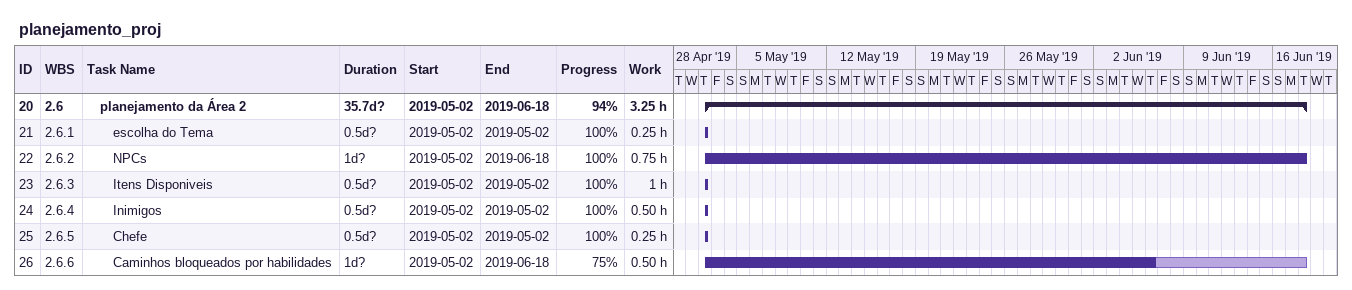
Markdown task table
planejamento_proj

| ID | WBS | Task | Duration | Start | Finish | % complete | Work (h) |
|---|---|---|---|---|---|---|---|
| 20 | 2.6 | **planejamento da Área 2** | 35.7d? | 2019-05-02 | 2019-06-18 | 94 | 3.25 |
| 21 | 2.6.1 | escolha do Tema | 0.5d? | 2019-05-02 | 2019-05-02 | 100 | 0.25 |
| 22 | 2.6.2 | NPCs | 1d? | 2019-05-02 | 2019-06-18 | 100 | 0.75 |
| 23 | 2.6.3 | Itens Disponiveis | 0.5d? | 2019-05-02 | 2019-05-02 | 100 | 1 |
| 24 | 2.6.4 | Inimigos | 0.5d? | 2019-05-02 | 2019-05-02 | 100 | 0.50 |
| 25 | 2.6.5 | Chefe | 0.5d? | 2019-05-02 | 2019-05-02 | 100 | 0.25 |
| 26 | 2.6.6 | Caminhos bloqueados por habilidades | 1d? | 2019-05-02 | 2019-06-18 | 75 | 0.50 |
